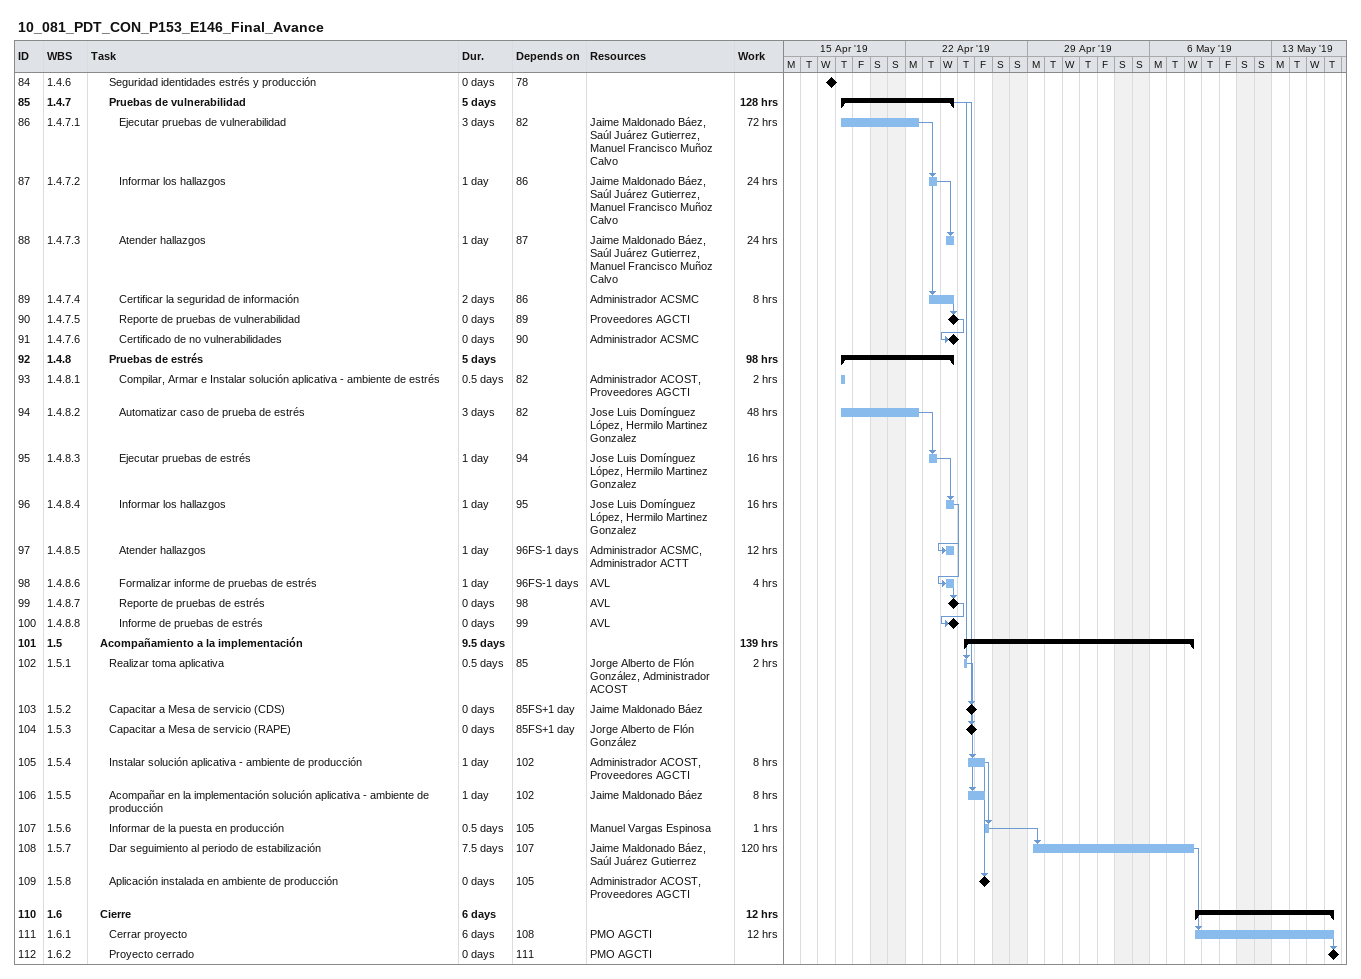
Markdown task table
10_081_PDT_CON_P153_E146_Final_Avance

| ID | WBS | Task | Duration | Start | Finish | Predecessors | Resources | Work (h) |
|---|---|---|---|---|---|---|---|---|
| 84 | 1.4.6 | Seguridad identidades estrés y producción | 0d | 2019-04-17 | 2019-04-17 | 78 |  |  |
| 85 | 1.4.7 | **Pruebas de vulnerabilidad** | 5d | 2019-04-18 | 2019-04-24 |  |  | 128 |
| 86 | 1.4.7.1 | Ejecutar pruebas de vulnerabilidad | 3d | 2019-04-18 | 2019-04-22 | 82 | Jaime Maldonado Báez, Saúl Juárez Gutierrez, Manuel Francisco Muñoz Calvo | 72 |
| 87 | 1.4.7.2 | Informar los hallazgos | 1d | 2019-04-23 | 2019-04-23 | 86 | Jaime Maldonado Báez, Saúl Juárez Gutierrez, Manuel Francisco Muñoz Calvo | 24 |
| 88 | 1.4.7.3 | Atender hallazgos | 1d | 2019-04-24 | 2019-04-24 | 87 | Jaime Maldonado Báez, Saúl Juárez Gutierrez, Manuel Francisco Muñoz Calvo | 24 |
| 89 | 1.4.7.4 | Certificar la seguridad de información | 2d | 2019-04-23 | 2019-04-24 | 86 | Administrador ACSMC | 8 |
| 90 | 1.4.7.5 | Reporte de pruebas de vulnerabilidad | 0d | 2019-04-24 | 2019-04-24 | 89 | Proveedores AGCTI |  |
| 91 | 1.4.7.6 | Certificado de no vulnerabilidades | 0d | 2019-04-24 | 2019-04-24 | 90 | Administrador ACSMC |  |
| 92 | 1.4.8 | **Pruebas de estrés** | 5d | 2019-04-18 | 2019-04-24 |  |  | 98 |
| 93 | 1.4.8.1 | Compilar, Armar e Instalar solución aplicativa - ambiente de estrés | 0.5d | 2019-04-18 | 2019-04-18 | 82 | Administrador ACOST, Proveedores AGCTI | 2 |
| 94 | 1.4.8.2 | Automatizar caso de prueba de estrés | 3d | 2019-04-18 | 2019-04-22 | 82 | Jose Luis Domínguez López, Hermilo Martinez Gonzalez | 48 |
| 95 | 1.4.8.3 | Ejecutar pruebas de estrés | 1d | 2019-04-23 | 2019-04-23 | 94 | Jose Luis Domínguez López, Hermilo Martinez Gonzalez | 16 |
| 96 | 1.4.8.4 | Informar los hallazgos | 1d | 2019-04-24 | 2019-04-24 | 95 | Jose Luis Domínguez López, Hermilo Martinez Gonzalez | 16 |
| 97 | 1.4.8.5 | Atender hallazgos | 1d | 2019-04-24 | 2019-04-24 | 96FS-1d | Administrador ACSMC, Administrador ACTT | 12 |
| 98 | 1.4.8.6 | Formalizar informe de pruebas de estrés | 1d | 2019-04-24 | 2019-04-24 | 96FS-1d | AVL | 4 |
| 99 | 1.4.8.7 | Reporte de pruebas de estrés | 0d | 2019-04-24 | 2019-04-24 | 98 | AVL |  |
| 100 | 1.4.8.8 | Informe de pruebas de estrés | 0d | 2019-04-24 | 2019-04-24 | 99 | AVL |  |
| 101 | 1.5 | **Acompañamiento a la implementación** | 9.5d | 2019-04-25 | 2019-05-08 |  |  | 139 |
| 102 | 1.5.1 | Realizar toma aplicativa | 0.5d | 2019-04-25 | 2019-04-25 | 85 | Jorge Alberto de Flón González, Administrador ACOST | 2 |
| 103 | 1.5.2 | Capacitar a Mesa de servicio (CDS) | 0d | 2019-04-25 | 2019-04-25 | 85FS+1d | Jaime Maldonado Báez |  |
| 104 | 1.5.3 | Capacitar a Mesa de servicio (RAPE) | 0d | 2019-04-25 | 2019-04-25 | 85FS+1d | Jorge Alberto de Flón González |  |
| 105 | 1.5.4 | Instalar solución aplicativa - ambiente de producción | 1d | 2019-04-25 | 2019-04-26 | 102 | Administrador ACOST, Proveedores AGCTI | 8 |
| 106 | 1.5.5 | Acompañar en la implementación solución aplicativa - ambiente de producción | 1d | 2019-04-25 | 2019-04-26 | 102 | Jaime Maldonado Báez | 8 |
| 107 | 1.5.6 | Informar de la puesta en producción | 0.5d | 2019-04-26 | 2019-04-26 | 105 | Manuel Vargas Espinosa | 1 |
| 108 | 1.5.7 | Dar seguimiento al periodo de estabilización | 7.5d | 2019-04-29 | 2019-05-08 | 107 | Jaime Maldonado Báez, Saúl Juárez Gutierrez | 120 |
| 109 | 1.5.8 | Aplicación instalada en ambiente de producción | 0d | 2019-04-26 | 2019-04-26 | 105 | Administrador ACOST, Proveedores AGCTI |  |
| 110 | 1.6 | **Cierre** | 6d | 2019-05-08 | 2019-05-16 |  |  | 12 |
| 111 | 1.6.1 | Cerrar proyecto | 6d | 2019-05-08 | 2019-05-16 | 108 | PMO AGCTI | 12 |
| 112 | 1.6.2 | Proyecto cerrado | 0d | 2019-05-16 | 2019-05-16 | 111 | PMO AGCTI |  |
